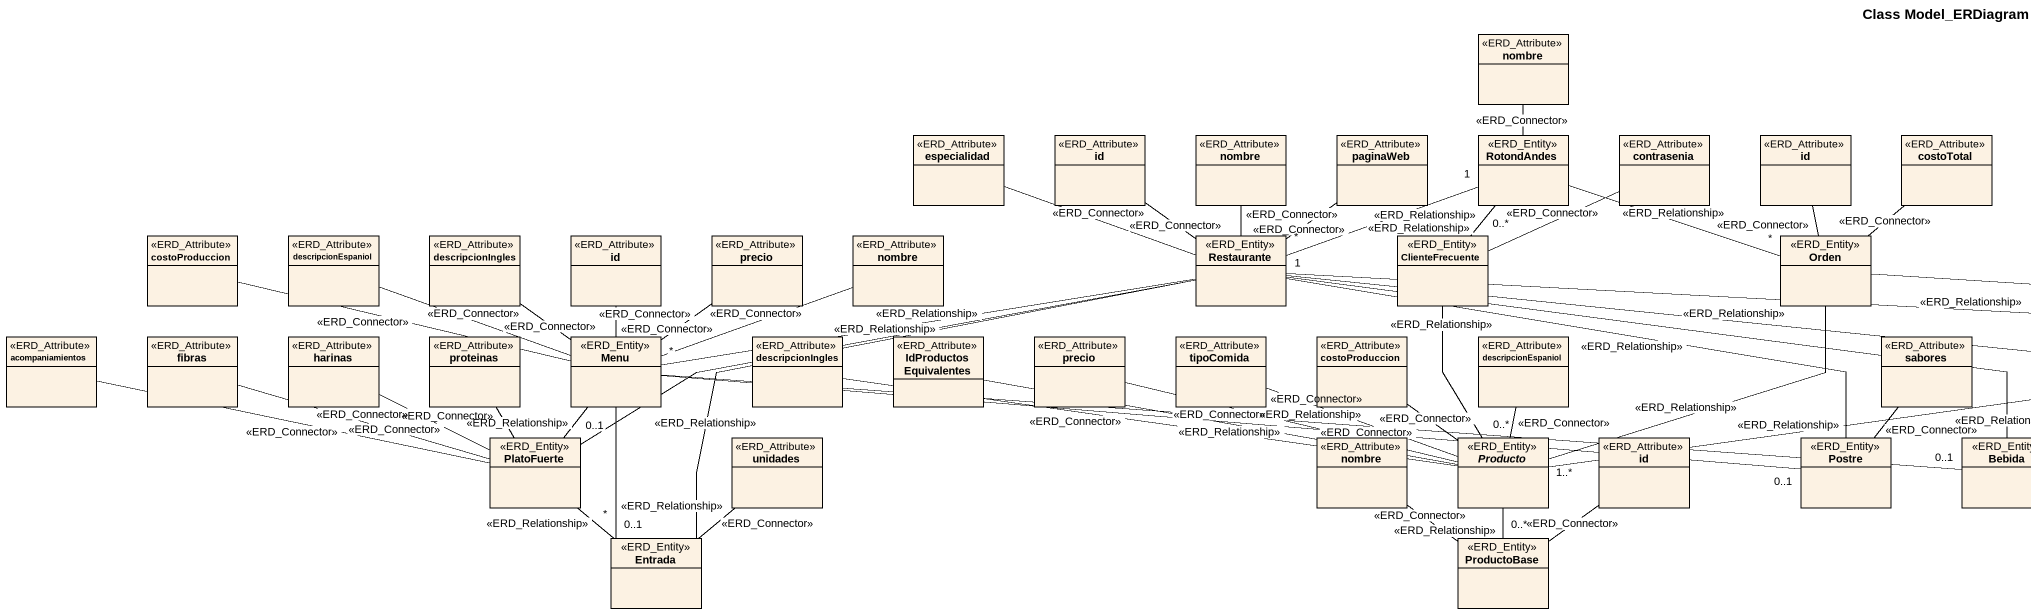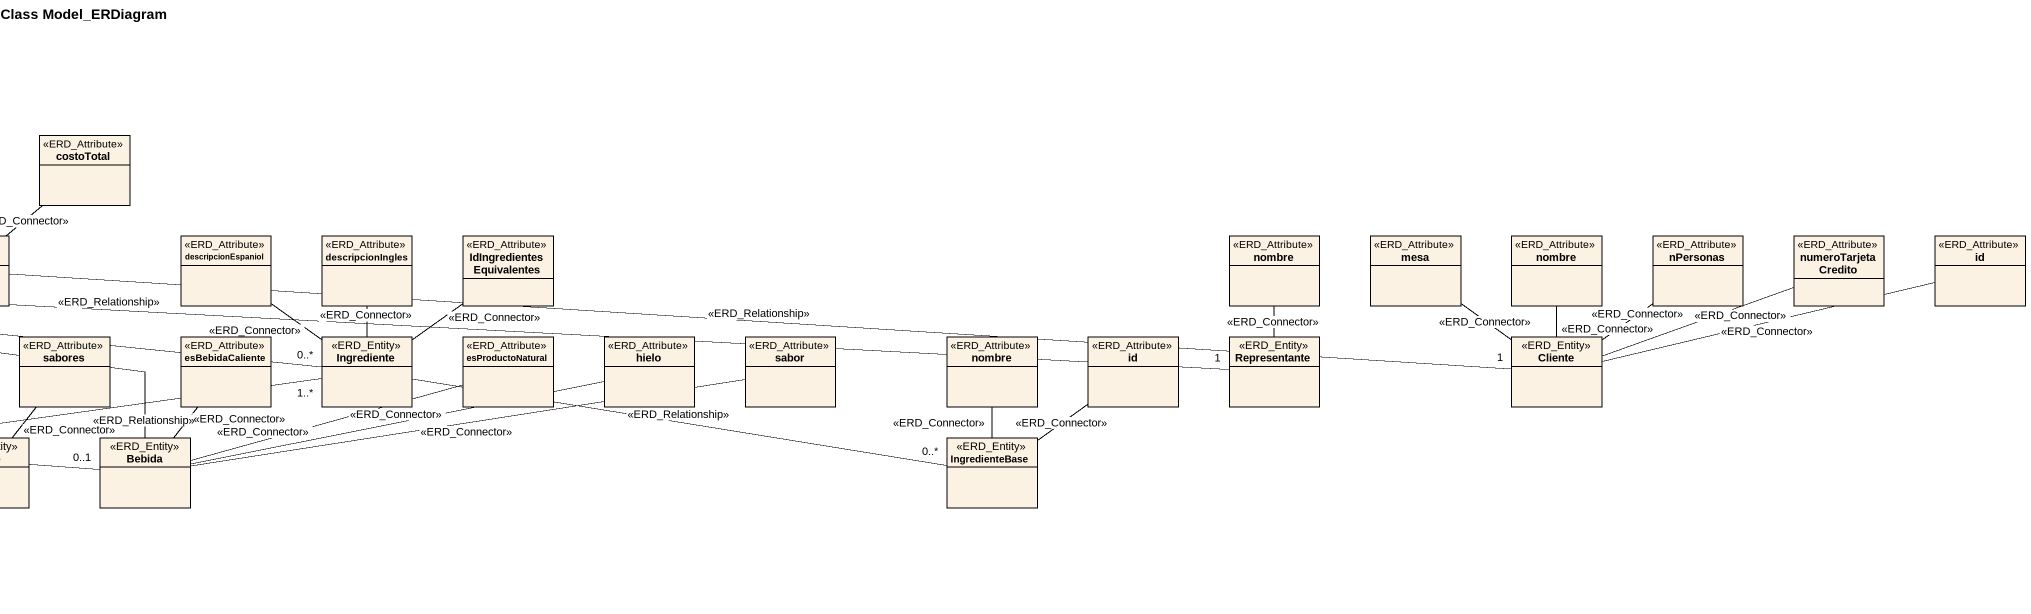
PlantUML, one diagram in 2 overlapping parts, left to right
@startuml
title Class Model_ERDiagram
hide circle
hide empty members
class nombre <<ERD_Attribute>>
class especialidad <<ERD_Attribute>>
class id <<ERD_Attribute>>
class "nombre" as nombre_2 <<ERD_Attribute>>
class paginaWeb <<ERD_Attribute>>
class RotondAndes <<ERD_Entity>>
class contrasenia <<ERD_Attribute>>
class "id" as id_2 <<ERD_Attribute>>
class costoTotal <<ERD_Attribute>>
class costoProduccion <<ERD_Attribute>>
class descripcionEspaniol <<ERD_Attribute>>
class descripcionIngles <<ERD_Attribute>>
class "id" as id_3 <<ERD_Attribute>>
class precio <<ERD_Attribute>>
class "nombre" as nombre_3 <<ERD_Attribute>>
class Restaurante <<ERD_Entity>>
class ClienteFrecuente <<ERD_Entity>>
class Orden <<ERD_Entity>>
class "descripcionEspaniol" as descripcionEspaniol_2 <<ERD_Attribute>>
class "descripcionIngles" as descripcionIngles_2 <<ERD_Attribute>>
class IdIngredientesEquivalentes <<ERD_Attribute>>
class "nombre" as nombre_4 <<ERD_Attribute>>
class mesa <<ERD_Attribute>>
class "nombre" as nombre_5 <<ERD_Attribute>>
class nPersonas <<ERD_Attribute>>
class numeroTarjetaCredito <<ERD_Attribute>>
class "id" as id_4 <<ERD_Attribute>>
class acompaniamientos <<ERD_Attribute>>
class fibras <<ERD_Attribute>>
class harinas <<ERD_Attribute>>
class proteinas <<ERD_Attribute>>
class Menu <<ERD_Entity>>
class "descripcionIngles" as descripcionIngles_3 <<ERD_Attribute>>
class IdProductosEquivalentes <<ERD_Attribute>>
class "precio" as precio_2 <<ERD_Attribute>>
class tipoComida <<ERD_Attribute>>
class "costoProduccion" as costoProduccion_2 <<ERD_Attribute>>
class "descripcionEspaniol" as descripcionEspaniol_3 <<ERD_Attribute>>
class sabores <<ERD_Attribute>>
class esBebidaCaliente <<ERD_Attribute>>
class Ingrediente <<ERD_Entity>>
class esProductoNatural <<ERD_Attribute>>
class hielo <<ERD_Attribute>>
class sabor <<ERD_Attribute>>
class "nombre" as nombre_6 <<ERD_Attribute>>
class "id" as id_5 <<ERD_Attribute>>
class Representante <<ERD_Entity>>
class Cliente <<ERD_Entity>>
class PlatoFuerte <<ERD_Entity>>
class unidades <<ERD_Attribute>>
class "nombre" as nombre_7 <<ERD_Attribute>>
abstract class Producto <<ERD_Entity>>
class "id" as id_6 <<ERD_Attribute>>
class Postre <<ERD_Entity>>
class Bebida <<ERD_Entity>>
class IngredienteBase <<ERD_Entity>>
class Entrada <<ERD_Entity>>
class ProductoBase <<ERD_Entity>>
RotondAndes -up- nombre : <<ERD_Connector>>
Restaurante -left- especialidad : <<ERD_Connector>>
Restaurante -up- id : <<ERD_Connector>>
Restaurante -up- nombre_2 : <<ERD_Connector>>
Restaurante -up- paginaWeb : <<ERD_Connector>>
Restaurante "*" -right- "1" RotondAndes : <<ERD_Relationship>>
ClienteFrecuente "0..*" -up- RotondAndes : <<ERD_Relationship>>
ClienteFrecuente -right- contrasenia : <<ERD_Connector>>
Orden "*" -left- RotondAndes : <<ERD_Relationship>>
Orden -up- id_2 : <<ERD_Connector>>
Orden -up- costoTotal : <<ERD_Connector>>
Menu -left- costoProduccion : <<ERD_Connector>>
Menu -left- descripcionEspaniol : <<ERD_Connector>>
Menu -up- descripcionIngles : <<ERD_Connector>>
Menu -up- id_3 : <<ERD_Connector>>
Menu -up- precio : <<ERD_Connector>>
Menu -right- nombre_3 : <<ERD_Connector>>
Menu "*" -right- Restaurante : <<ERD_Relationship>>
Ingrediente "0..*" -left- Restaurante : <<ERD_Relationship>>
Ingrediente -up- descripcionEspaniol_2 : <<ERD_Connector>>
Ingrediente -up- descripcionIngles_2 : <<ERD_Connector>>
Ingrediente -up- IdIngredientesEquivalentes : <<ERD_Connector>>
Representante "1" -left- "1" Restaurante : <<ERD_Relationship>>
Representante -up- nombre_4 : <<ERD_Connector>>
Cliente "1" -left- Orden : <<ERD_Relationship>>
Cliente -up- mesa : <<ERD_Connector>>
Cliente -up- nombre_5 : <<ERD_Connector>>
Cliente -up- nPersonas : <<ERD_Connector>>
Cliente -right- numeroTarjetaCredito : <<ERD_Connector>>
Cliente -right- id_4 : <<ERD_Connector>>
PlatoFuerte -right- Restaurante : <<ERD_Relationship>>
PlatoFuerte -left- acompaniamientos : <<ERD_Connector>>
PlatoFuerte -left- fibras : <<ERD_Connector>>
PlatoFuerte -left- harinas : <<ERD_Connector>>
PlatoFuerte -up- proteinas : <<ERD_Connector>>
PlatoFuerte "0..1" -up- Menu : <<ERD_Relationship>>
Producto "0..*" -up- ClienteFrecuente : <<ERD_Relationship>>
Producto "1..*" -up- Orden : <<ERD_Relationship>>
Producto -left- descripcionIngles_3 : <<ERD_Connector>>
Producto -left- IdProductosEquivalentes : <<ERD_Connector>>
Producto -left- precio_2 : <<ERD_Connector>>
Producto -left- tipoComida : <<ERD_Connector>>
Producto -up- costoProduccion_2 : <<ERD_Connector>>
Producto -up- descripcionEspaniol_3 : <<ERD_Connector>>
Producto -right- "1..*" Ingrediente : <<ERD_Relationship>>
Postre -left- Restaurante : <<ERD_Relationship>>
Postre "0..1" -left- Menu : <<ERD_Relationship>>
Postre -up- sabores : <<ERD_Connector>>
Bebida -left- Restaurante : <<ERD_Relationship>>
Bebida "0..1" -left- Menu : <<ERD_Relationship>>
Bebida -up- esBebidaCaliente : <<ERD_Connector>>
Bebida -right- esProductoNatural : <<ERD_Connector>>
Bebida -right- hielo : <<ERD_Connector>>
Bebida -right- sabor : <<ERD_Connector>>
IngredienteBase "0..*" -left- Ingrediente : <<ERD_Relationship>>
IngredienteBase -up- nombre_6 : <<ERD_Connector>>
IngredienteBase -up- id_5 : <<ERD_Connector>>
Entrada -right- Restaurante : <<ERD_Relationship>>
Entrada "0..1" -up- Menu : <<ERD_Relationship>>
Entrada "*" -up- PlatoFuerte : <<ERD_Relationship>>
Entrada -up- unidades : <<ERD_Connector>>
ProductoBase -up- nombre_7 : <<ERD_Connector>>
ProductoBase "0..*" -up- Producto : <<ERD_Relationship>>
ProductoBase -up- id_6 : <<ERD_Connector>>
@enduml
